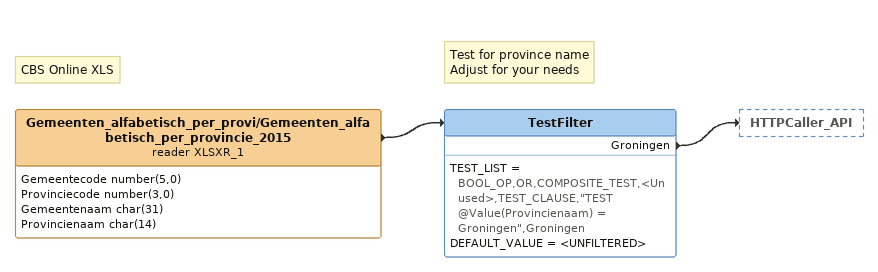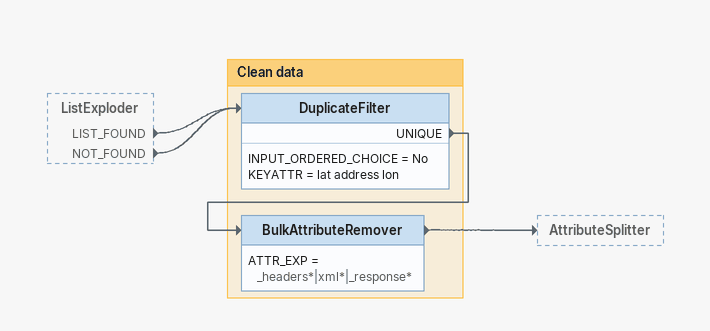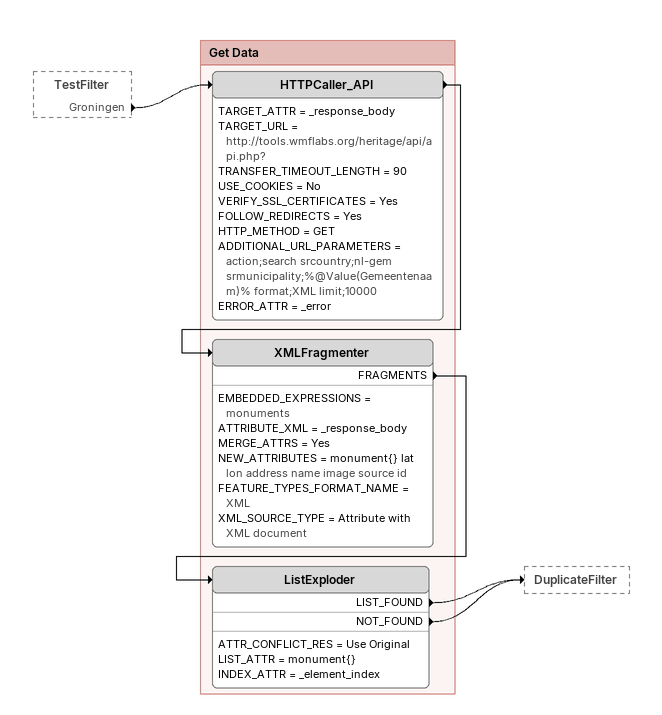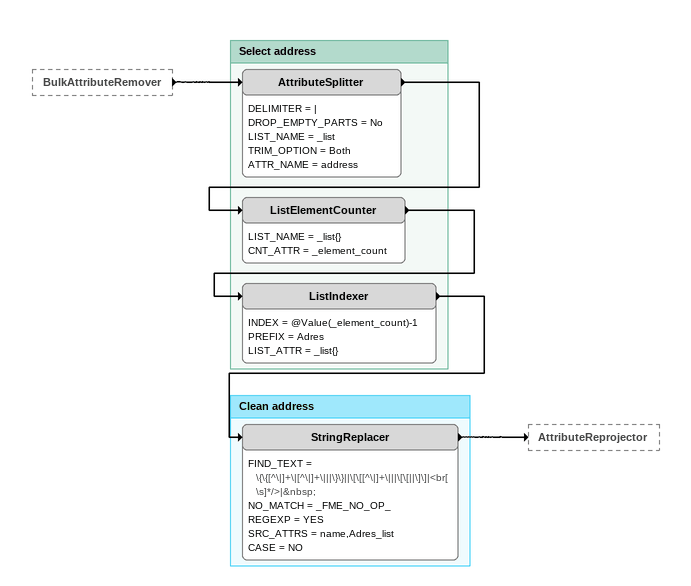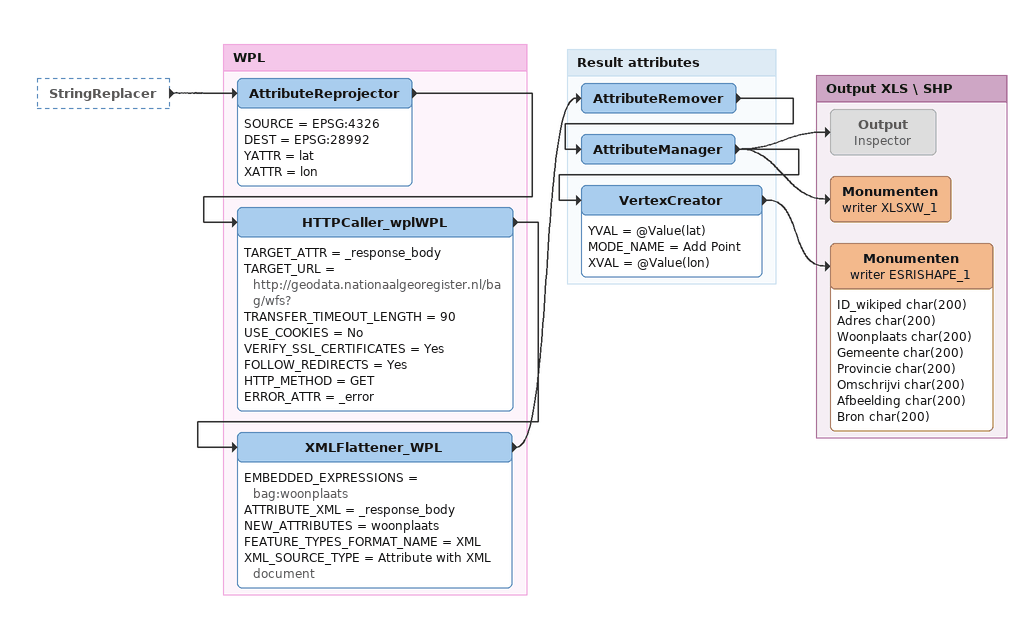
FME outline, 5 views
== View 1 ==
Note: CBS Online XLS
Gemeenten_alfabetisch_per_provi/Gemeenten_alfabetisch_per_provincie_2015 (reader XLSXR_1)
    attributes: Gemeentecode number(5,0), Provinciecode number(3,0), Gemeentenaam char(31), Provincienaam char(14)
    -> TestFilter
Note: Test for province name / Adjust for your needs
TestFilter
    TEST_LIST = BOOL_OP,OR,COMPOSITE_TEST,<Unused>,TEST_CLAUSE,"TEST @Value(Provincienaam) = Groningen",Groningen
    DEFAULT_VALUE = <UNFILTERED>
    Groningen -> HTTPCaller_API

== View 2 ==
ListExploder [outside]
    LIST_FOUND -> DuplicateFilter
    NOT_FOUND -> DuplicateFilter

Bookmark: Clean data
DuplicateFilter
    INPUT_ORDERED_CHOICE = No
    KEYATTR = lat address lon
    UNIQUE -> BulkAttributeRemover
BulkAttributeRemover
    ATTR_EXP = _headers*|xml*|_response*
    -> AttributeSplitter

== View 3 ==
TestFilter [outside]
    Groningen -> HTTPCaller_API

Bookmark: Get Data
HTTPCaller_API
    TARGET_ATTR = _response_body
    TARGET_URL = http://tools.wmflabs.org/heritage/api/api.php?
    TRANSFER_TIMEOUT_LENGTH = 90
    USE_COOKIES = No
    VERIFY_SSL_CERTIFICATES = Yes
    FOLLOW_REDIRECTS = Yes
    HTTP_METHOD = GET
    ADDITIONAL_URL_PARAMETERS = action;search srcountry;nl-gem srmunicipality;%@Value(Gemeentenaam)% format;XML limit;10000
    ERROR_ATTR = _error
    -> XMLFragmenter
XMLFragmenter
    EMBEDDED_EXPRESSIONS = monuments
    ATTRIBUTE_XML = _response_body
    MERGE_ATTRS = Yes
    NEW_ATTRIBUTES = monument{} lat lon address name image source id
    FEATURE_TYPES_FORMAT_NAME = XML
    XML_SOURCE_TYPE = Attribute with XML document
    FRAGMENTS -> ListExploder
ListExploder
    ATTR_CONFLICT_RES = Use Original
    LIST_ATTR = monument{}
    INDEX_ATTR = _element_index
    LIST_FOUND -> DuplicateFilter
    NOT_FOUND -> DuplicateFilter

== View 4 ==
BulkAttributeRemover [outside]
    -> AttributeSplitter

Bookmark: Select address
AttributeSplitter
    DELIMITER = |
    DROP_EMPTY_PARTS = No
    LIST_NAME = _list
    TRIM_OPTION = Both
    ATTR_NAME = address
    -> ListElementCounter
ListElementCounter
    LIST_NAME = _list{}
    CNT_ATTR = _element_count
    -> ListIndexer
ListIndexer
    INDEX = @Value(_element_count)-1
    PREFIX = Adres
    LIST_ATTR = _list{}
    -> StringReplacer

Bookmark: Clean address
StringReplacer
    FIND_TEXT = \{\{[^\|]+\|[^\|]+\|||\}\}||\[\[[^\|]+\|||\[\[||\]\]|<br[\s]*/>|&nbsp;
    NO_MATCH = _FME_NO_OP_
    REGEXP = YES
    SRC_ATTRS = name,Adres_list
    CASE = NO
    -> AttributeReprojector

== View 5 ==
StringReplacer [outside]
    -> AttributeReprojector

Bookmark: WPL
AttributeReprojector
    SOURCE = EPSG:4326
    DEST = EPSG:28992
    YATTR = lat
    XATTR = lon
    -> HTTPCaller_wplWPL
HTTPCaller_wplWPL
    TARGET_ATTR = _response_body
    TARGET_URL = http://geodata.nationaalgeoregister.nl/bag/wfs?
    TRANSFER_TIMEOUT_LENGTH = 90
    USE_COOKIES = No
    VERIFY_SSL_CERTIFICATES = Yes
    FOLLOW_REDIRECTS = Yes
    HTTP_METHOD = GET
    ERROR_ATTR = _error
    -> XMLFlattener_WPL
XMLFlattener_WPL
    EMBEDDED_EXPRESSIONS = bag:woonplaats
    ATTRIBUTE_XML = _response_body
    NEW_ATTRIBUTES = woonplaats
    FEATURE_TYPES_FORMAT_NAME = XML
    XML_SOURCE_TYPE = Attribute with XML document
    -> AttributeRemover

Bookmark: Result attributes
AttributeRemover
    -> AttributeManager
AttributeManager
    -> Output
    -> Monumenten (writer XLSXW_1)
    -> VertexCreator
VertexCreator
    YVAL = @Value(lat)
    MODE_NAME = Add Point
    XVAL = @Value(lon)
    -> Monumenten (writer ESRISHAPE_1)

Bookmark: Output XLS \ SHP
Output: Inspector [off]
Monumenten (writer XLSXW_1)
Monumenten (writer ESRISHAPE_1)
    attributes: ID_wikiped char(200), Adres char(200), Woonplaats char(200), Gemeente char(200), Provincie char(200), Omschrijvi char(200), Afbeelding char(200), Bron char(200)
